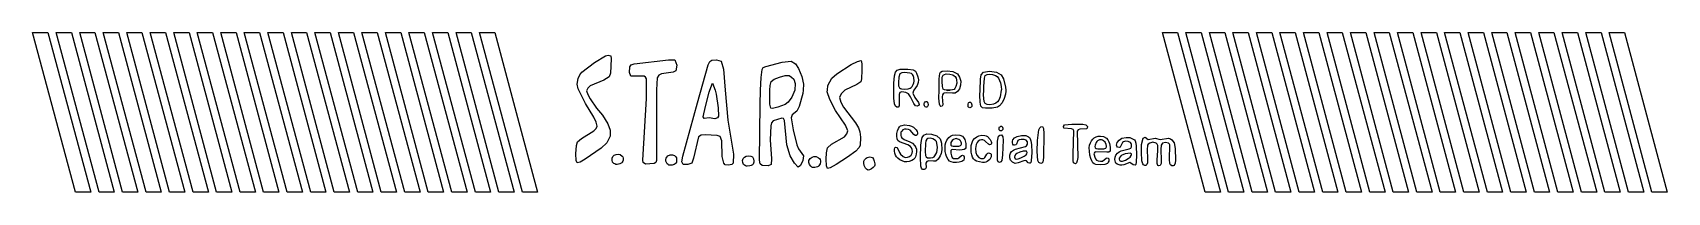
# Model space of a CAD drawing. Header units: millimetres. Extents: x -58 to 71, y 9 to 22.
import ezdxf

# ---------------------------------------------------------------- set-up
doc = ezdxf.new("R2010")
doc.units = ezdxf.units.MM
doc.layers.add('Serrations', color=5, linetype='Continuous')

msp = doc.modelspace()

# ---------------------------------------------------------------- linework, layer by layer
at = {"layer": 'Serrations'}
for points in [[(-56.52, 21.56), (-53.15, 9), (-54.35, 9), (-57.72, 21.56)], [(-54.67, 21.56), (-51.3, 9), (-52.5, 9), (-55.87, 21.56)], [(-52.82, 21.56), (-49.45, 9), (-50.65, 9), (-54.02, 21.56)], [(-50.97, 21.56), (-47.6, 9), (-48.8, 9), (-52.17, 21.56)], [(-49.12, 21.56), (-45.75, 9), (-46.95, 9), (-50.32, 21.56)], [(-47.27, 21.56), (-43.9, 9), (-45.1, 9), (-48.47, 21.56)], [(-45.42, 21.56), (-42.05, 9), (-43.25, 9), (-46.62, 21.56)], [(-43.57, 21.56), (-40.2, 9), (-41.4, 9), (-44.77, 21.56)], [(-41.72, 21.56), (-38.35, 9), (-39.55, 9), (-42.92, 21.56)], [(-39.87, 21.56), (-36.5, 9), (-37.7, 9), (-41.07, 21.56)], [(-38.02, 21.56), (-34.65, 9), (-35.85, 9), (-39.22, 21.56)], [(-36.17, 21.56), (-32.8, 9), (-34, 9), (-37.37, 21.56)], [(-34.32, 21.56), (-30.95, 9), (-32.15, 9), (-35.52, 21.56)], [(-32.47, 21.56), (-29.1, 9), (-30.3, 9), (-33.67, 21.56)], [(-30.62, 21.56), (-27.25, 9), (-28.45, 9), (-31.82, 21.56)], [(-28.77, 21.56), (-25.4, 9), (-26.6, 9), (-29.97, 21.56)], [(-26.92, 21.56), (-23.55, 9), (-24.75, 9), (-28.12, 21.56)], [(-25.07, 21.56), (-21.7, 9), (-22.9, 9), (-26.27, 21.56)], [(-23.22, 21.56), (-19.85, 9), (-21.05, 9), (-24.42, 21.56)], [(-21.37, 21.56), (-19.68, 15.28), (-18, 9), (-19.2, 9), (-22.57, 21.56)], [(32.34, 21.56), (35.7, 9), (34.5, 9), (31.14, 21.56)], [(34.19, 21.56), (37.55, 9), (36.35, 9), (32.99, 21.56)], [(36.04, 21.56), (39.4, 9), (38.2, 9), (34.84, 21.56)], [(37.89, 21.56), (41.25, 9), (40.05, 9), (36.69, 21.56)], [(39.74, 21.56), (43.1, 9), (41.9, 9), (38.54, 21.56)], [(41.59, 21.56), (44.95, 9), (43.75, 9), (40.39, 21.56)], [(43.44, 21.56), (46.8, 9), (45.6, 9), (42.24, 21.56)], [(45.29, 21.56), (48.65, 9), (47.45, 9), (44.09, 21.56)], [(47.14, 21.56), (50.5, 9), (49.3, 9), (45.94, 21.56)], [(48.99, 21.56), (52.35, 9), (51.15, 9), (47.79, 21.56)], [(50.84, 21.56), (54.2, 9), (53, 9), (49.64, 21.56)], [(52.69, 21.56), (56.05, 9), (54.85, 9), (51.49, 21.56)], [(54.54, 21.56), (57.9, 9), (56.7, 9), (53.34, 21.56)], [(56.39, 21.56), (59.75, 9), (58.55, 9), (55.19, 21.56)], [(58.24, 21.56), (61.6, 9), (60.4, 9), (57.04, 21.56)], [(60.09, 21.56), (63.45, 9), (62.25, 9), (58.89, 21.56)], [(61.94, 21.56), (65.3, 9), (64.1, 9), (60.74, 21.56)], [(63.79, 21.56), (67.15, 9), (65.95, 9), (62.59, 21.56)], [(65.64, 21.56), (69, 9), (67.8, 9), (64.44, 21.56)], [(67.49, 21.56), (70.85, 9), (69.65, 9), (66.29, 21.56)], [(-14.77, 17.03), (-14.82, 17.14), (-14.88, 17.5), (-14.82, 17.96), (-14.69, 18.24), (-14.53, 18.44), (-13.53, 19.22), (-12.67, 19.75), (-12.46, 19.8), (-12.25, 19.75), (-12.22, 19.49), (-12.27, 18.37), (-12.37, 18.09), (-12.78, 17.82), (-13.86, 17.37), (-14.05, 17.2), (-14.13, 17.03), (-14.16, 16.99), (-14.06, 16.7), (-13.87, 16.35), (-13.36, 15.62), (-12.89, 15.07), (-12.47, 14.39), (-12.29, 13.89), (-12.29, 13.41), (-12.56, 12.9), (-12.99, 12.48), (-14.25, 11.62), (-14.66, 11.38), (-14.89, 11.31), (-14.98, 11.5), (-14.99, 12.04), (-14.95, 12.68), (-14.87, 12.96), (-14.55, 13.24), (-13.58, 13.83), (-13.4, 14.01), (-13.32, 14.21), (-13.4, 14.52), (-13.57, 14.9), (-14.24, 16)], [(-9.45, 17.03), (-9.45, 17.92), (-9.51, 18.07), (-9.63, 18.14), (-10.68, 18.14), (-10.77, 18.43), (-10.76, 18.86), (-10.65, 19.02), (-10.42, 19.11), (-7.71, 19.43), (-7.2, 19.43), (-7.06, 18.99), (-7.12, 18.56), (-7.33, 18.46), (-8.25, 18.32), (-8.47, 18.21), (-8.6, 18.01), (-8.66, 17.06), (-8.66, 17.03), (-8.64, 11.51), (-8.69, 11.35), (-8.84, 11.26), (-9.51, 11.22), (-9.69, 11.34), (-9.73, 11.54), (-9.45, 16.38)], [(-4.58, 19.04), (-4.45, 19.28), (-4.29, 19.39), (-3.94, 19.41), (-3.56, 19.31), (-3.38, 18.68), (-3.25, 17.03), (-3.05, 14.68), (-2.59, 11.99), (-2.61, 11.29), (-2.73, 11.18), (-2.99, 11.14), (-3.24, 11.17), (-3.36, 11.3), (-3.48, 11.81), (-3.52, 13.05), (-3.63, 13.4), (-3.89, 13.48), (-4.83, 13.52), (-5.15, 13.49), (-5.34, 13.36), (-5.73, 11.68), (-5.88, 11.29), (-6.19, 11.19), (-6.56, 11.2), (-6.67, 11.4), (-6.59, 11.84), (-5.42, 16.04)], [(-0.46, 17.03), (-0.43, 18.04), (-0.35, 18.66), (-0.25, 18.81), (-0.04, 18.91), (1.24, 19.24), (1.95, 19.32), (2.27, 19.11), (2.51, 18.73), (2.77, 18.11), (2.91, 17.5), (2.88, 17.03), (2.86, 16.78), (2.57, 15.75), (2.4, 15.39), (2.01, 15.09), (1.95, 14.86), (2.11, 13.91), (2.4, 12.73), (2.53, 12.43), (2.9, 11.88), (2.86, 11.5), (2.68, 11.1), (2.5, 10.97), (2.21, 11.29), (1.87, 11.88), (1.6, 12.73), (1.41, 14.64), (1.35, 14.8), (1.2, 14.84), (0.53, 14.62), (0.4, 14.47), (0.33, 14.23), (0.28, 13.13), (0.4, 11.63), (0.38, 11.2), (0.14, 11.09), (-0.35, 11.11), (-0.5, 11.23), (-0.55, 11.53), (-0.5, 15.9)], [(4.79, 17.03), (4.82, 17.41), (5.14, 17.97), (5.54, 18.33), (6.65, 19.05), (7.16, 19.3), (7.45, 19.36), (7.51, 19.1), (7.51, 18.62), (7.48, 17.94), (7.41, 17.69), (7.11, 17.47), (6.17, 17.03), (6.14, 17.02), (5.88, 16.76), (5.75, 16.45), (5.85, 16.09), (6.06, 15.71), (7, 14.46), (7.23, 14.07), (7.34, 13.75), (7.4, 13.35), (7.38, 12.69), (7.27, 12.5), (7.03, 12.25), (6.38, 11.77), (5.48, 11.18), (5.01, 10.93), (4.79, 10.87), (4.71, 11.09), (4.69, 11.61), (4.72, 12.1), (4.8, 12.49), (5.11, 12.78), (6.13, 13.37), (6.32, 13.59), (6.4, 13.85), (6.22, 14.28), (5.44, 15.44), (4.99, 16.31), (4.78, 16.9)], [(0.27, 17.03), (0.3, 17.4), (0.38, 17.71), (0.61, 17.89), (1.03, 18.06), (1.46, 18.18), (1.78, 18.19), (1.98, 18.07), (2.14, 17.91), (2.25, 17.56), (2.22, 17.04), (2, 16.48), (1.7, 16.09), (1.46, 15.9), (0.88, 15.69), (0.47, 15.6), (0.34, 15.61), (0.27, 15.93), (0.27, 17.01)], [(10.03, 17.03), (10.03, 17.6), (10.08, 18.17), (10.14, 18.44), (10.28, 18.6), (10.51, 18.68), (11.13, 18.69), (11.56, 18.63), (11.57, 18.62), (11.71, 18.52), (11.8, 18.38), (11.91, 18.09), (11.95, 17.84), (11.93, 17.65), (11.85, 17.41), (11.6, 17.03), (11.57, 16.99), (11.51, 16.79), (11.66, 16.47), (11.95, 16.07), (12, 15.92), (12, 15.85), (11.85, 15.77), (11.71, 15.81), (11.58, 15.99), (11.33, 16.52), (11.17, 16.75), (10.97, 16.86), (10.65, 16.9), (10.49, 16.84), (10.43, 16.7), (10.44, 15.81), (10.37, 15.71), (10.24, 15.7), (10.15, 15.79), (10.07, 15.96), (10.03, 16.41)], [(10.49, 18.31), (10.42, 18.05), (10.39, 17.63), (10.39, 17.38), (10.45, 17.23), (10.53, 17.18), (10.63, 17.14), (10.87, 17.12), (11.15, 17.15), (11.29, 17.19), (11.38, 17.24), (11.45, 17.32), (11.54, 17.48), (11.59, 17.61), (11.62, 17.75), (11.59, 18.02), (11.54, 18.18), (11.48, 18.28), (11.4, 18.34), (11.27, 18.38), (10.86, 18.42), (10.65, 18.4)], [(13.57, 17.03), (13.57, 17.92), (13.63, 18.34), (13.7, 18.44), (13.82, 18.52), (14.22, 18.57), (14.67, 18.51), (15.02, 18.33), (15.18, 18.06), (15.28, 17.74), (15.27, 17.44), (15.18, 17.13), (15.11, 17.03), (15.03, 16.94), (14.83, 16.81), (14.64, 16.79), (14.13, 16.82), (13.98, 16.8), (13.89, 16.75), (13.84, 16.66), (13.83, 16.52), (13.87, 15.87), (13.83, 15.77), (13.72, 15.74), (13.66, 15.8), (13.6, 15.94), (13.56, 16.42)], [(14.17, 17.03), (14.01, 17.05), (13.9, 17.12), (13.84, 17.32), (13.82, 17.72), (13.83, 18.05), (13.9, 18.22), (13.99, 18.27), (14.14, 18.31), (14.41, 18.3), (14.65, 18.24), (14.77, 18.17), (14.85, 18.1), (14.91, 17.99), (14.95, 17.86), (14.97, 17.58), (14.9, 17.32), (14.82, 17.17), (14.76, 17.1), (14.63, 17.05), (14.44, 17.03), (14.17, 17.03), (14.27, 17.02), (14.44, 17.03)], [(16.8, 17.03), (16.83, 17.89), (16.89, 18.24), (17.08, 18.44), (17.54, 18.52), (18.1, 18.45), (18.45, 18.25), (18.65, 17.94), (18.8, 17.28), (18.82, 17.03), (18.82, 16.95), (18.8, 16.71), (18.7, 16.39), (18.53, 16.03), (18.34, 15.81), (18.16, 15.7), (17.76, 15.62), (17.24, 15.62), (16.99, 15.65), (16.86, 15.79), (16.81, 16.1), (16.78, 16.65)], [(17.09, 17.03), (17.09, 17.33), (17.14, 17.98), (17.21, 18.2), (17.35, 18.28), (17.53, 18.3), (17.77, 18.27), (18.01, 18.19), (18.14, 18.1), (18.25, 17.97), (18.4, 17.61), (18.46, 17.32), (18.48, 17.06), (18.47, 17.03), (18.39, 16.5), (18.28, 16.26), (18.18, 16.11), (18.04, 16.01), (17.85, 15.93), (17.56, 15.89), (17.36, 15.9), (17.19, 15.99), (17.12, 16.14), (17.08, 16.63)], [(-4.46, 17.03), (-4.25, 17.6), (-4.04, 17.03), (-3.97, 16.72), (-3.81, 15.64), (-3.78, 14.98), (-3.86, 14.85), (-4.05, 14.79), (-4.5, 14.86), (-4.91, 14.81), (-4.97, 14.94), (-4.8, 15.74), (-4.51, 16.89)], [(12.64, 16.14), (12.67, 16.09), (12.7, 16.02), (12.72, 15.92), (12.72, 15.85), (12.7, 15.8), (12.66, 15.74), (12.6, 15.7), (12.55, 15.7), (12.48, 15.73), (12.45, 15.76), (12.43, 15.8), (12.41, 15.88), (12.41, 15.98), (12.44, 16.05), (12.49, 16.12), (12.56, 16.15), (12.6, 16.15)], [(16.05, 16.08), (16.09, 16.03), (16.13, 15.96), (16.16, 15.89), (16.16, 15.81), (16.14, 15.76), (16.1, 15.7), (16.05, 15.66), (16, 15.65), (15.93, 15.67), (15.9, 15.7), (15.87, 15.73), (15.86, 15.81), (15.86, 15.94), (15.88, 16.03), (15.91, 16.06), (15.98, 16.09)], [(10.85, 14.3), (11.24, 14.25), (11.41, 14.2), (11.56, 14.12), (11.68, 14.03), (11.78, 13.92), (11.85, 13.79), (11.89, 13.67), (11.87, 13.58), (11.84, 13.52), (11.77, 13.48), (11.69, 13.47), (11.58, 13.56), (11.29, 13.88), (11.17, 13.94), (10.99, 13.98), (10.85, 13.96), (10.73, 13.91), (10.64, 13.82), (10.58, 13.73), (10.56, 13.62), (10.56, 13.47), (10.59, 13.36), (10.64, 13.28), (10.82, 13.16), (11.27, 12.98), (11.49, 12.86), (11.68, 12.65), (11.75, 12.53), (11.79, 12.4), (11.8, 12.21), (11.78, 12.01), (11.73, 11.8), (11.66, 11.68), (11.56, 11.59), (11.43, 11.51), (11.21, 11.43), (11.03, 11.4), (10.86, 11.41), (10.68, 11.47), (10.49, 11.56), (10.32, 11.68), (10.22, 11.79), (10.15, 11.92), (10.09, 12.08), (10.07, 12.25), (10.07, 12.39), (10.09, 12.51), (10.16, 12.55), (10.25, 12.53), (10.32, 12.43), (10.45, 12.14), (10.54, 12), (10.75, 11.82), (10.92, 11.75), (11.08, 11.76), (11.24, 11.83), (11.37, 11.93), (11.46, 12.07), (11.48, 12.21), (11.46, 12.37), (11.4, 12.51), (11.32, 12.6), (11.12, 12.73), (10.46, 12.97), (10.34, 13.08), (10.27, 13.21), (10.25, 13.42), (10.26, 13.63), (10.31, 13.84), (10.38, 14.03), (10.46, 14.14), (10.55, 14.22), (10.66, 14.26)], [(18.54, 14.18), (18.57, 14.12), (18.59, 14.05), (18.6, 13.99), (18.59, 13.93), (18.54, 13.88), (18.48, 13.84), (18.42, 13.83), (18.37, 13.83), (18.35, 13.85), (18.32, 13.88), (18.31, 13.91), (18.29, 13.95), (18.29, 14.03), (18.31, 14.11), (18.33, 14.14), (18.35, 14.16), (18.42, 14.2), (18.48, 14.2), (18.52, 14.19)], [(21.71, 14.17), (21.79, 14.02), (21.82, 13.64), (21.79, 11.73), (21.74, 11.38), (21.67, 11.3), (21.58, 11.27), (21.41, 11.34), (21.35, 11.5), (21.3, 12.22), (21.31, 13.08), (21.41, 13.92), (21.5, 14.07), (21.59, 14.14)], [(23.45, 14.3), (24.02, 14.37), (24.88, 14.35), (25.12, 14.31), (25.25, 14.17), (25.23, 14.05), (25.16, 14), (24.64, 13.98), (24.52, 13.92), (24.45, 13.82), (24.48, 11.75), (24.44, 11.48), (24.38, 11.32), (24.31, 11.25), (24.16, 11.33), (24.11, 11.5), (24.11, 12.01), (24.17, 13.83), (24.12, 13.93), (24, 13.99), (23.4, 14.06), (23.36, 14.18)], [(13.41, 13.44), (13.65, 13.2), (13.72, 13.04), (13.77, 12.86), (13.78, 12.35), (13.73, 12.06), (13.66, 11.87), (13.51, 11.62), (13.32, 11.46), (13.15, 11.44), (12.77, 11.47), (12.6, 11.43), (12.54, 11.3), (12.55, 10.95), (12.52, 10.86), (12.41, 10.8), (12.26, 10.8), (12.19, 10.89), (12.15, 11.06), (12.12, 11.73), (12.14, 12.72), (12.18, 13.08), (12.24, 13.32), (12.38, 13.49), (12.61, 13.59), (12.97, 13.57), (13.39, 13.45)], [(12.62, 13.19), (12.54, 13.05), (12.51, 12.83), (12.48, 12.22), (12.51, 11.89), (12.57, 11.78), (12.66, 11.72), (12.89, 11.71), (13.08, 11.74), (13.18, 11.79), (13.25, 11.87), (13.33, 11.99), (13.39, 12.14), (13.44, 12.53), (13.41, 12.88), (13.36, 13), (13.29, 13.08), (13.09, 13.21), (12.87, 13.25), (12.7, 13.23)], [(14.84, 13.53), (15.21, 13.5), (15.41, 13.41), (15.5, 13.32), (15.59, 13.15), (15.69, 12.83), (15.69, 12.66), (15.67, 12.51), (15.62, 12.42), (15.56, 12.37), (15.39, 12.33), (15.18, 12.32), (14.64, 12.37), (14.55, 12.34), (14.5, 12.28), (14.49, 12.08), (14.54, 11.88), (14.6, 11.75), (14.71, 11.67), (14.87, 11.65), (15.05, 11.67), (15.13, 11.71), (15.33, 11.9), (15.43, 11.92), (15.53, 11.88), (15.56, 11.8), (15.56, 11.69), (15.51, 11.53), (15.37, 11.42), (15.16, 11.36), (14.94, 11.34), (14.7, 11.35), (14.52, 11.39), (14.4, 11.45), (14.3, 11.57), (14.17, 11.82), (14.11, 12.01), (14.06, 12.22), (14.05, 12.47), (14.06, 12.74), (14.11, 12.93), (14.18, 13.11), (14.34, 13.31), (14.48, 13.43), (14.63, 13.5)], [(14.51, 12.93), (14.49, 12.81), (14.51, 12.72), (14.57, 12.67), (14.69, 12.64), (14.96, 12.62), (15.14, 12.63), (15.21, 12.65), (15.26, 12.68), (15.31, 12.74), (15.33, 12.79), (15.33, 12.86), (15.32, 12.94), (15.26, 13.05), (15.2, 13.11), (15.13, 13.16), (14.98, 13.22), (14.91, 13.23), (14.84, 13.22), (14.71, 13.16), (14.6, 13.07)], [(16.94, 13.49), (17.18, 13.47), (17.28, 13.44), (17.38, 13.38), (17.59, 13.15), (17.67, 13.01), (17.7, 12.92), (17.69, 12.85), (17.66, 12.79), (17.61, 12.75), (17.54, 12.73), (17.45, 12.79), (17.24, 13), (17.14, 13.08), (17.02, 13.12), (16.91, 13.12), (16.77, 13.09), (16.65, 13.02), (16.56, 12.93), (16.48, 12.77), (16.43, 12.44), (16.46, 12.12), (16.54, 11.91), (16.71, 11.74), (16.87, 11.67), (17.06, 11.66), (17.12, 11.69), (17.18, 11.75), (17.33, 11.99), (17.41, 12.08), (17.46, 12.1), (17.55, 12.09), (17.62, 12.06), (17.66, 12.01), (17.68, 11.93), (17.66, 11.8), (17.56, 11.59), (17.37, 11.43), (17.25, 11.37), (17.14, 11.35), (16.98, 11.35), (16.75, 11.39), (16.53, 11.46), (16.39, 11.54), (16.28, 11.64), (16.2, 11.77), (16.14, 11.95), (16.1, 12.15), (16.09, 12.41), (16.11, 12.68), (16.17, 12.91), (16.24, 13.07), (16.37, 13.23), (16.54, 13.36), (16.71, 13.44)], [(18.48, 13.51), (18.58, 13.37), (18.62, 13.11), (18.57, 11.95), (18.5, 11.5), (18.42, 11.39), (18.32, 11.35), (18.22, 11.41), (18.18, 11.52), (18.16, 12.33), (18.18, 13.03), (18.24, 13.42), (18.35, 13.5)], [(19.73, 13.4), (20.05, 13.46), (20.39, 13.46), (20.61, 13.37), (20.69, 13.3), (20.75, 13.22), (20.8, 13.04), (20.84, 12.75), (20.87, 12.14), (20.81, 11.47), (20.78, 11.35), (20.74, 11.29), (20.68, 11.29), (20.59, 11.32), (20.46, 11.48), (20.37, 11.51), (20.23, 11.48), (19.79, 11.32), (19.56, 11.28), (19.46, 11.31), (19.36, 11.36), (19.26, 11.45), (19.2, 11.53), (19.15, 11.72), (19.15, 11.93), (19.19, 12.08), (19.28, 12.2), (19.42, 12.31), (19.58, 12.39), (20.37, 12.6), (20.46, 12.67), (20.52, 12.78), (20.53, 12.88), (20.52, 12.96), (20.42, 13.1), (20.26, 13.16), (20.04, 13.16), (19.88, 13.14), (19.78, 13.08), (19.74, 13), (19.67, 12.8), (19.62, 12.73), (19.51, 12.7), (19.42, 12.72), (19.38, 12.79), (19.35, 12.9), (19.35, 13.02), (19.38, 13.12), (19.52, 13.28)], [(26.5, 13.4), (26.75, 13.25), (26.86, 13.13), (26.94, 12.98), (26.99, 12.83), (27.03, 12.54), (27.04, 12.38), (27.02, 12.24), (26.93, 12.17), (26.77, 12.15), (25.89, 12.19), (25.83, 12.16), (25.77, 12.09), (25.76, 12.02), (25.77, 11.94), (25.82, 11.77), (25.89, 11.63), (25.97, 11.54), (26.08, 11.47), (26.28, 11.44), (26.42, 11.46), (26.71, 11.68), (26.8, 11.72), (26.87, 11.69), (26.92, 11.64), (26.92, 11.46), (26.88, 11.37), (26.81, 11.28), (26.62, 11.19), (26.27, 11.15), (25.91, 11.18), (25.78, 11.24), (25.67, 11.33), (25.58, 11.48), (25.5, 11.65), (25.44, 11.92), (25.4, 12.24), (25.39, 12.49), (25.42, 12.7), (25.48, 12.89), (25.57, 13.06), (25.67, 13.19), (25.78, 13.29), (25.93, 13.37), (26.08, 13.42), (26.28, 13.42)], [(25.84, 12.71), (25.83, 12.61), (25.85, 12.51), (25.93, 12.46), (26.05, 12.42), (26.33, 12.41), (26.53, 12.43), (26.68, 12.48), (26.72, 12.52), (26.74, 12.57), (26.74, 12.64), (26.72, 12.75), (26.63, 12.94), (26.51, 13.06), (26.44, 13.1), (26.36, 13.13), (26.28, 13.13), (26.19, 13.12), (26.03, 13.04), (25.98, 12.99), (25.93, 12.91)], [(27.95, 13.26), (28.28, 13.32), (28.58, 13.3), (28.85, 13.19), (28.95, 13.12), (29, 13.04), (29.04, 12.87), (29.07, 12.64), (29.11, 11.93), (29.08, 11.36), (29.04, 11.2), (28.99, 11.14), (28.85, 11.15), (28.67, 11.3), (28.58, 11.34), (28.12, 11.16), (27.94, 11.14), (27.81, 11.14), (27.59, 11.22), (27.49, 11.29), (27.44, 11.36), (27.41, 11.57), (27.43, 11.76), (27.49, 11.93), (27.6, 12.09), (27.73, 12.18), (27.9, 12.26), (28.54, 12.41), (28.65, 12.48), (28.72, 12.59), (28.71, 12.77), (28.68, 12.85), (28.63, 12.91), (28.45, 12.99), (28.25, 13.02), (28.09, 12.98), (27.99, 12.93), (27.82, 12.54), (27.73, 12.52), (27.62, 12.56), (27.56, 12.64), (27.54, 12.72), (27.59, 12.91), (27.73, 13.11)], [(29.63, 13.26), (29.78, 13.34), (30.02, 13.16), (30.57, 13.25), (30.96, 13.16), (31.62, 13.25), (31.77, 13.22), (31.89, 13.14), (32.07, 12.9), (32.14, 12.46), (32.16, 11.53), (32.14, 11.3), (32.07, 11.11), (31.98, 11.08), (31.87, 11.08), (31.79, 11.16), (31.73, 11.26), (31.7, 11.58), (31.73, 12.73), (31.7, 12.8), (31.63, 12.87), (31.39, 12.92), (31.15, 12.87), (31.05, 12.72), (31.01, 12.38), (31.05, 11.52), (31.04, 11.27), (31, 11.15), (30.96, 11.1), (30.87, 11.09), (30.79, 11.12), (30.74, 11.26), (30.72, 11.54), (30.77, 12.3), (30.77, 12.69), (30.73, 12.79), (30.65, 12.88), (30.4, 12.95), (30.14, 12.88), (30.02, 12.8), (29.96, 12.7), (29.94, 12.35), (29.98, 11.66), (29.97, 11.31), (29.91, 11.18), (29.84, 11.11), (29.75, 11.11), (29.66, 11.15), (29.59, 11.25), (29.52, 11.49), (29.49, 12.17), (29.51, 12.77)], [(-11.5, 11.97), (-11.36, 11.85), (-11.31, 11.78), (-11.28, 11.7), (-11.27, 11.62), (-11.28, 11.52), (-11.3, 11.45), (-11.34, 11.38), (-11.39, 11.32), (-11.47, 11.26), (-11.54, 11.23), (-11.63, 11.21), (-11.74, 11.2), (-11.84, 11.2), (-11.94, 11.23), (-12, 11.26), (-12.06, 11.31), (-12.1, 11.37), (-12.15, 11.52), (-12.14, 11.68), (-12.08, 11.83), (-11.98, 11.92), (-11.83, 11.98), (-11.66, 12)], [(-7.58, 11.96), (-7.39, 11.95), (-7.23, 11.89), (-7.17, 11.84), (-7.13, 11.78), (-7.09, 11.71), (-7.07, 11.61), (-7.07, 11.45), (-7.09, 11.37), (-7.12, 11.29), (-7.17, 11.25), (-7.25, 11.2), (-7.43, 11.13), (-7.59, 11.13), (-7.67, 11.14), (-7.74, 11.18), (-7.8, 11.23), (-7.84, 11.29), (-7.91, 11.46), (-7.91, 11.63), (-7.89, 11.7), (-7.85, 11.77), (-7.75, 11.87)], [(-1.1, 11.78), (-1.02, 11.64), (-0.99, 11.46), (-1, 11.36), (-1.03, 11.29), (-1.06, 11.22), (-1.11, 11.17), (-1.2, 11.12), (-1.31, 11.08), (-1.51, 11.06), (-1.6, 11.07), (-1.67, 11.1), (-1.74, 11.14), (-1.8, 11.19), (-1.84, 11.26), (-1.87, 11.34), (-1.88, 11.5), (-1.83, 11.66), (-1.73, 11.77), (-1.59, 11.85), (-1.42, 11.88), (-1.24, 11.85)], [(3.91, 11.81), (4.09, 11.72), (4.16, 11.65), (4.22, 11.57), (4.24, 11.49), (4.25, 11.41), (4.22, 11.25), (4.18, 11.16), (4.13, 11.09), (4.07, 11.04), (4, 11), (3.8, 10.94), (3.69, 10.94), (3.62, 10.96), (3.56, 10.99), (3.49, 11.05), (3.38, 11.2), (3.32, 11.35), (3.32, 11.44), (3.33, 11.5), (3.43, 11.65), (3.51, 11.72), (3.59, 11.77), (3.73, 11.82)], [(8.33, 11.73), (8.42, 11.62), (8.48, 11.45), (8.52, 11.23), (8.52, 11.14), (8.5, 11.07), (8.4, 10.94), (8.27, 10.84), (8.09, 10.77), (8, 10.75), (7.95, 10.77), (7.88, 10.81), (7.8, 10.9), (7.68, 11.1), (7.65, 11.29), (7.67, 11.45), (7.72, 11.55), (7.78, 11.64), (7.85, 11.7), (7.93, 11.74), (8.03, 11.77), (8.14, 11.78), (8.24, 11.77)], [(20.46, 12.23), (20.34, 12.25), (20.19, 12.23), (19.92, 12.15), (19.68, 12.06), (19.6, 11.99), (19.54, 11.9), (19.51, 11.77), (19.53, 11.68), (19.56, 11.65), (19.63, 11.62), (19.79, 11.63), (20.01, 11.72), (20.28, 11.85), (20.42, 11.95), (20.49, 12.04), (20.51, 12.12)], [(28.6, 12.08), (28.41, 12.06), (28.22, 12.02), (28.03, 11.96), (27.89, 11.89), (27.81, 11.8), (27.75, 11.7), (27.74, 11.6), (27.77, 11.51), (27.81, 11.48), (27.87, 11.45), (28, 11.45), (28.24, 11.53), (28.46, 11.65), (28.6, 11.77), (28.69, 11.89), (28.71, 11.96), (28.7, 12.02), (28.66, 12.05)]]:
    msp.add_lwpolyline(points, close=True, dxfattribs=at)

doc.saveas('drawing.dxf')
